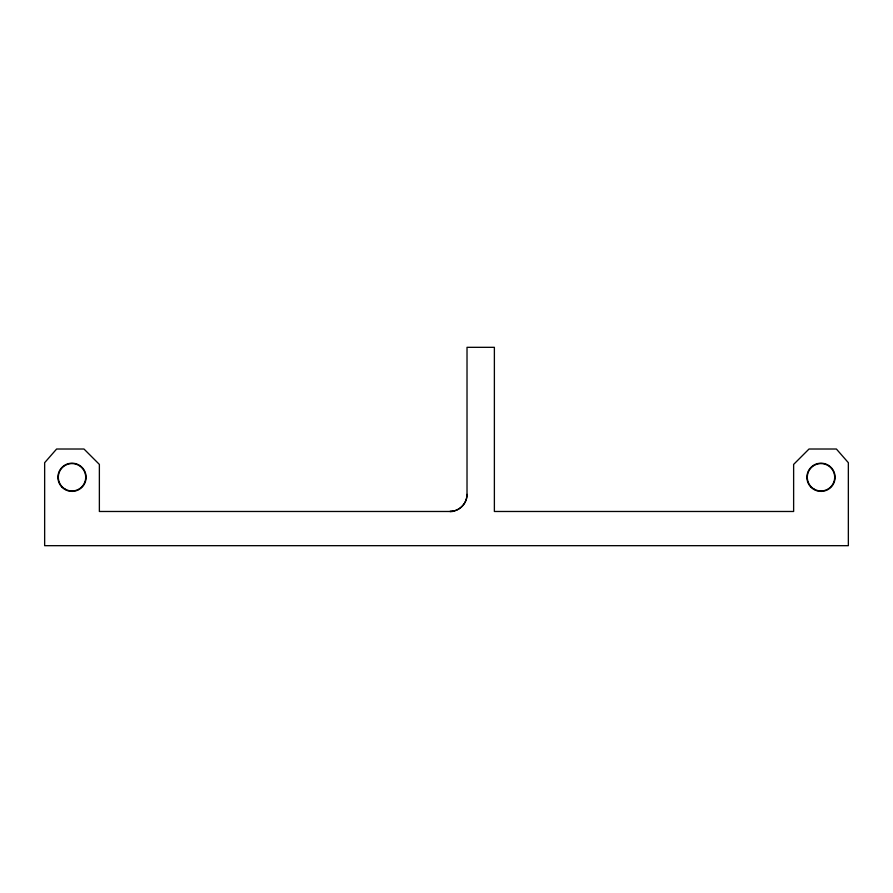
<?xml version="1.0" encoding="UTF-8"?>
<svg xmlns="http://www.w3.org/2000/svg" width="893" height="893" viewBox="0 0 893 893"><rect width="100%" height="100%" fill="white"/><g stroke="black" fill="none" stroke-linecap="round" stroke-linejoin="round"><path stroke-width="1.34" d="M467.017 494.376C467.128 503.529 459.069 511.589 449.916 511.477A17.101 17.101 0 0 0 467.017 494.376L467.017 347.321L494.376 347.321L494.376 511.477L793.631 511.477L793.631 464.405L809.025 449.012L836.384 449.012L848.35 462.697L848.35 545.679L44.65 545.679L44.65 462.697L56.616 449.012L83.975 449.012L99.369 464.405L99.369 511.477L452.706 511.477M65.156 489.152A13.719 13.719 0 0 0 85.728 477.275A13.719 13.719 0 0 0 65.156 465.398A13.719 13.719 0 0 0 65.156 489.152M62.03 487.254A14.109 14.109 0 0 0 85.639 480.936A14.109 14.109 0 0 0 68.359 463.657A14.109 14.109 0 0 0 62.03 487.254M814.137 489.152A13.719 13.719 0 0 0 834.709 477.275A13.719 13.719 0 0 0 814.137 465.398A13.719 13.719 0 0 0 814.137 489.152M811.011 487.254A14.109 14.109 0 0 0 834.62 480.936A14.109 14.109 0 0 0 817.341 463.657A14.109 14.109 0 0 0 811.011 487.254"/></g></svg>
